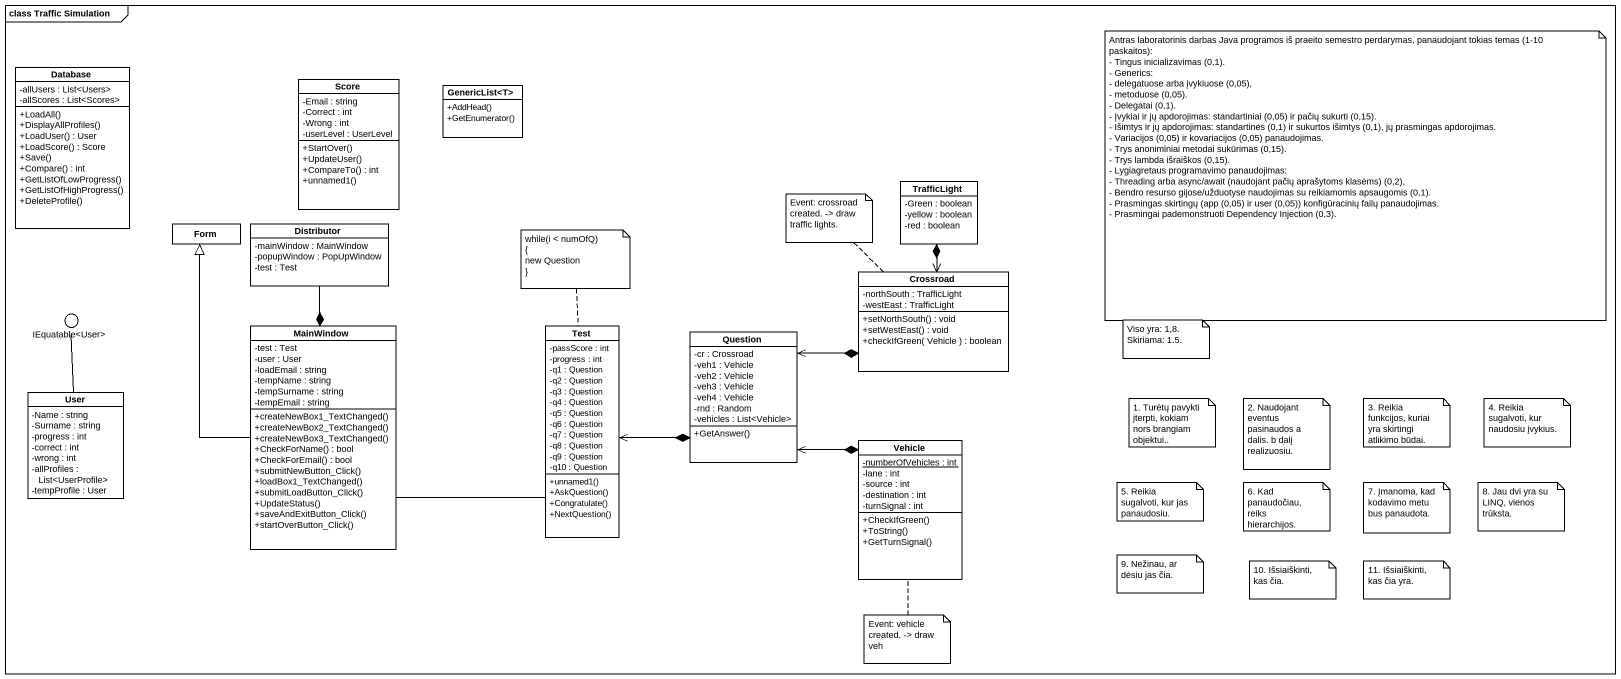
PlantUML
@startuml
mainframe class Traffic Simulation
allowmixing
hide circle
hide empty members
skinparam classAttributeIconSize 0
class "Database" as Database_ {
  -allUsers : List<Users>
  -allScores : List<Scores>
  +LoadAll()
  +DisplayAllProfiles()
  +LoadUser() : User
  +LoadScore() : Score
  +Save()
  +Compare() : int
  +GetListOfLowProgress()
  +GetListOfHighProgress()
  +DeleteProfile()
}
class Score {
  -Email : string
  -Correct : int
  -Wrong : int
  -userLevel : UserLevel
  +StartOver()
  +UpdateUser()
  +CompareTo() : int
  +unnamed1()
}
class "GenericList<T>" as GenericList_T {
  +AddHead()
  +GetEnumerator()
}
class TrafficLight {
  -Green : boolean
  -yellow : boolean
  -red : boolean
}
class Form
class Distributor {
  -mainWindow : MainWindow
  -popupWindow : PopUpWindow
  -test : Test
}
class Crossroad {
  -northSouth : TrafficLight
  -westEast : TrafficLight
  +setNorthSouth() : void
  +setWestEast() : void
  +checkIfGreen( Vehicle ) : boolean
}
() "IEquatable<User>" as IEquatable_User
class MainWindow {
  -test : Test
  -user : User
  -loadEmail : string
  -tempName : string
  -tempSurname : string
  -tempEmail : string
  +createNewBox1_TextChanged()
  +createNewBox2_TextChanged()
  +createNewBox3_TextChanged()
  +CheckForName() : bool
  +CheckForEmail() : bool
  +submitNewButton_Click()
  +loadBox1_TextChanged()
  +submitLoadButton_Click()
  +UpdateStatus()
  +saveAndExitButton_Click()
  +startOverButton_Click()
}
class Test {
  -passScore : int
  -progress : int
  -q1 : Question
  -q2 : Question
  -q3 : Question
  -q4 : Question
  -q5 : Question
  -q6 : Question
  -q7 : Question
  -q8 : Question
  -q9 : Question
  -q10 : Question
  +unnamed1()
  +AskQuestion()
  +Congratulate()
  +NextQuestion()
}
class Question {
  -cr : Crossroad
  -veh1 : Vehicle
  -veh2 : Vehicle
  -veh3 : Vehicle
  -veh4 : Vehicle
  -rnd : Random
  -vehicles : List<Vehicle>
  +GetAnswer()
}
class User {
  -Name : string
  -Surname : string
  -progress : int
  -correct : int
  -wrong : int
  -allProfiles : List<UserProfile>
  -tempProfile : User
}
class Vehicle {
  {static} -numberOfVehicles : int
  -lane : int
  -source : int
  -destination : int
  -turnSignal : int
  +CheckIfGreen()
  +ToString()
  +GetTurnSignal()
}
TrafficLight *--> Crossroad
Crossroad *-left-> Question
MainWindow -up-|> Form
MainWindow *-up- Distributor
Test -left- MainWindow
Question *-left-> Test
User -up- IEquatable_User
Vehicle *-up-> Question
note as N1
  Antras laboratorinis darbas Java programos iš praeito semestro perdarymas, panaudojant tokias temas (1-10 paskaitos):
  - Tingus inicializavimas (0,1).
  - Generics:
  - delegatuose arba įvykiuose (0,05),
  - metoduose (0,05).
  - Delegatai (0,1).
  - Įvykiai ir jų apdorojimas: standartiniai (0,05) ir pačių sukurti (0,15).
  - Išimtys ir jų apdorojimas: standartinės (0,1) ir sukurtos išimtys (0,1), jų prasmingas apdorojimas.
  - Variacijos (0,05) ir kovariacijos (0,05) panaudojimas.
  - Trys anoniminiai metodai sukūrimas (0,15).
  - Trys lambda išraiškos (0,15).
  - Lygiagretaus programavimo panaudojimas:
  - Threading arba async/await (naudojant pačių aprašytoms klasėms) (0,2),
  - Bendro resurso gijose/užduotyse naudojimas su reikiamomis apsaugomis (0,1).
  - Prasmingas skirtingų (app (0,05) ir user (0,05)) konfigūracinių failų panaudojimas.
  - Prasmingai pademonstruoti Dependency Injection (0,3).
end note
note top of Crossroad : Event: crossroad created. -> draw traffic lights.
note top of Test
  while(i < numOfQ)
  {
  new Question
  ~}
end note
note as N4
  Viso yra: 1,8.
  Skiriama: 1.5.
end note
note as N5
  1. Turėtų pavykti įterpti, kokiam nors brangiam objektui..
end note
note as N6
  2. Naudojant eventus pasinaudos a dalis. b dalį realizuosiu.
end note
note as N7
  3. Reikia funkcijos, kuriai yra skirtingi atlikimo būdai.
end note
note as N8
  4. Reikia sugalvoti, kur naudosiu įvykius.
end note
note as N9
  5. Reikia sugalvoti, kur jas panaudosiu.
end note
note as N10
  6. Kad panaudočiau, reiks hierarchijos.
end note
note as N11
  7. Įmanoma, kad kodavimo metu bus panaudota.
end note
note as N12
  8. Jau dvi yra su LINQ, vienos trūksta.
end note
note as N13
  9. Nežinau, ar dėsiu jas čia.
end note
note as N14
  10. Išsiaiškinti, kas čia.
end note
note as N15
  11. Išsiaiškinti, kas čia yra.
end note
note bottom of Vehicle : Event: vehicle created. -> draw veh
@enduml
